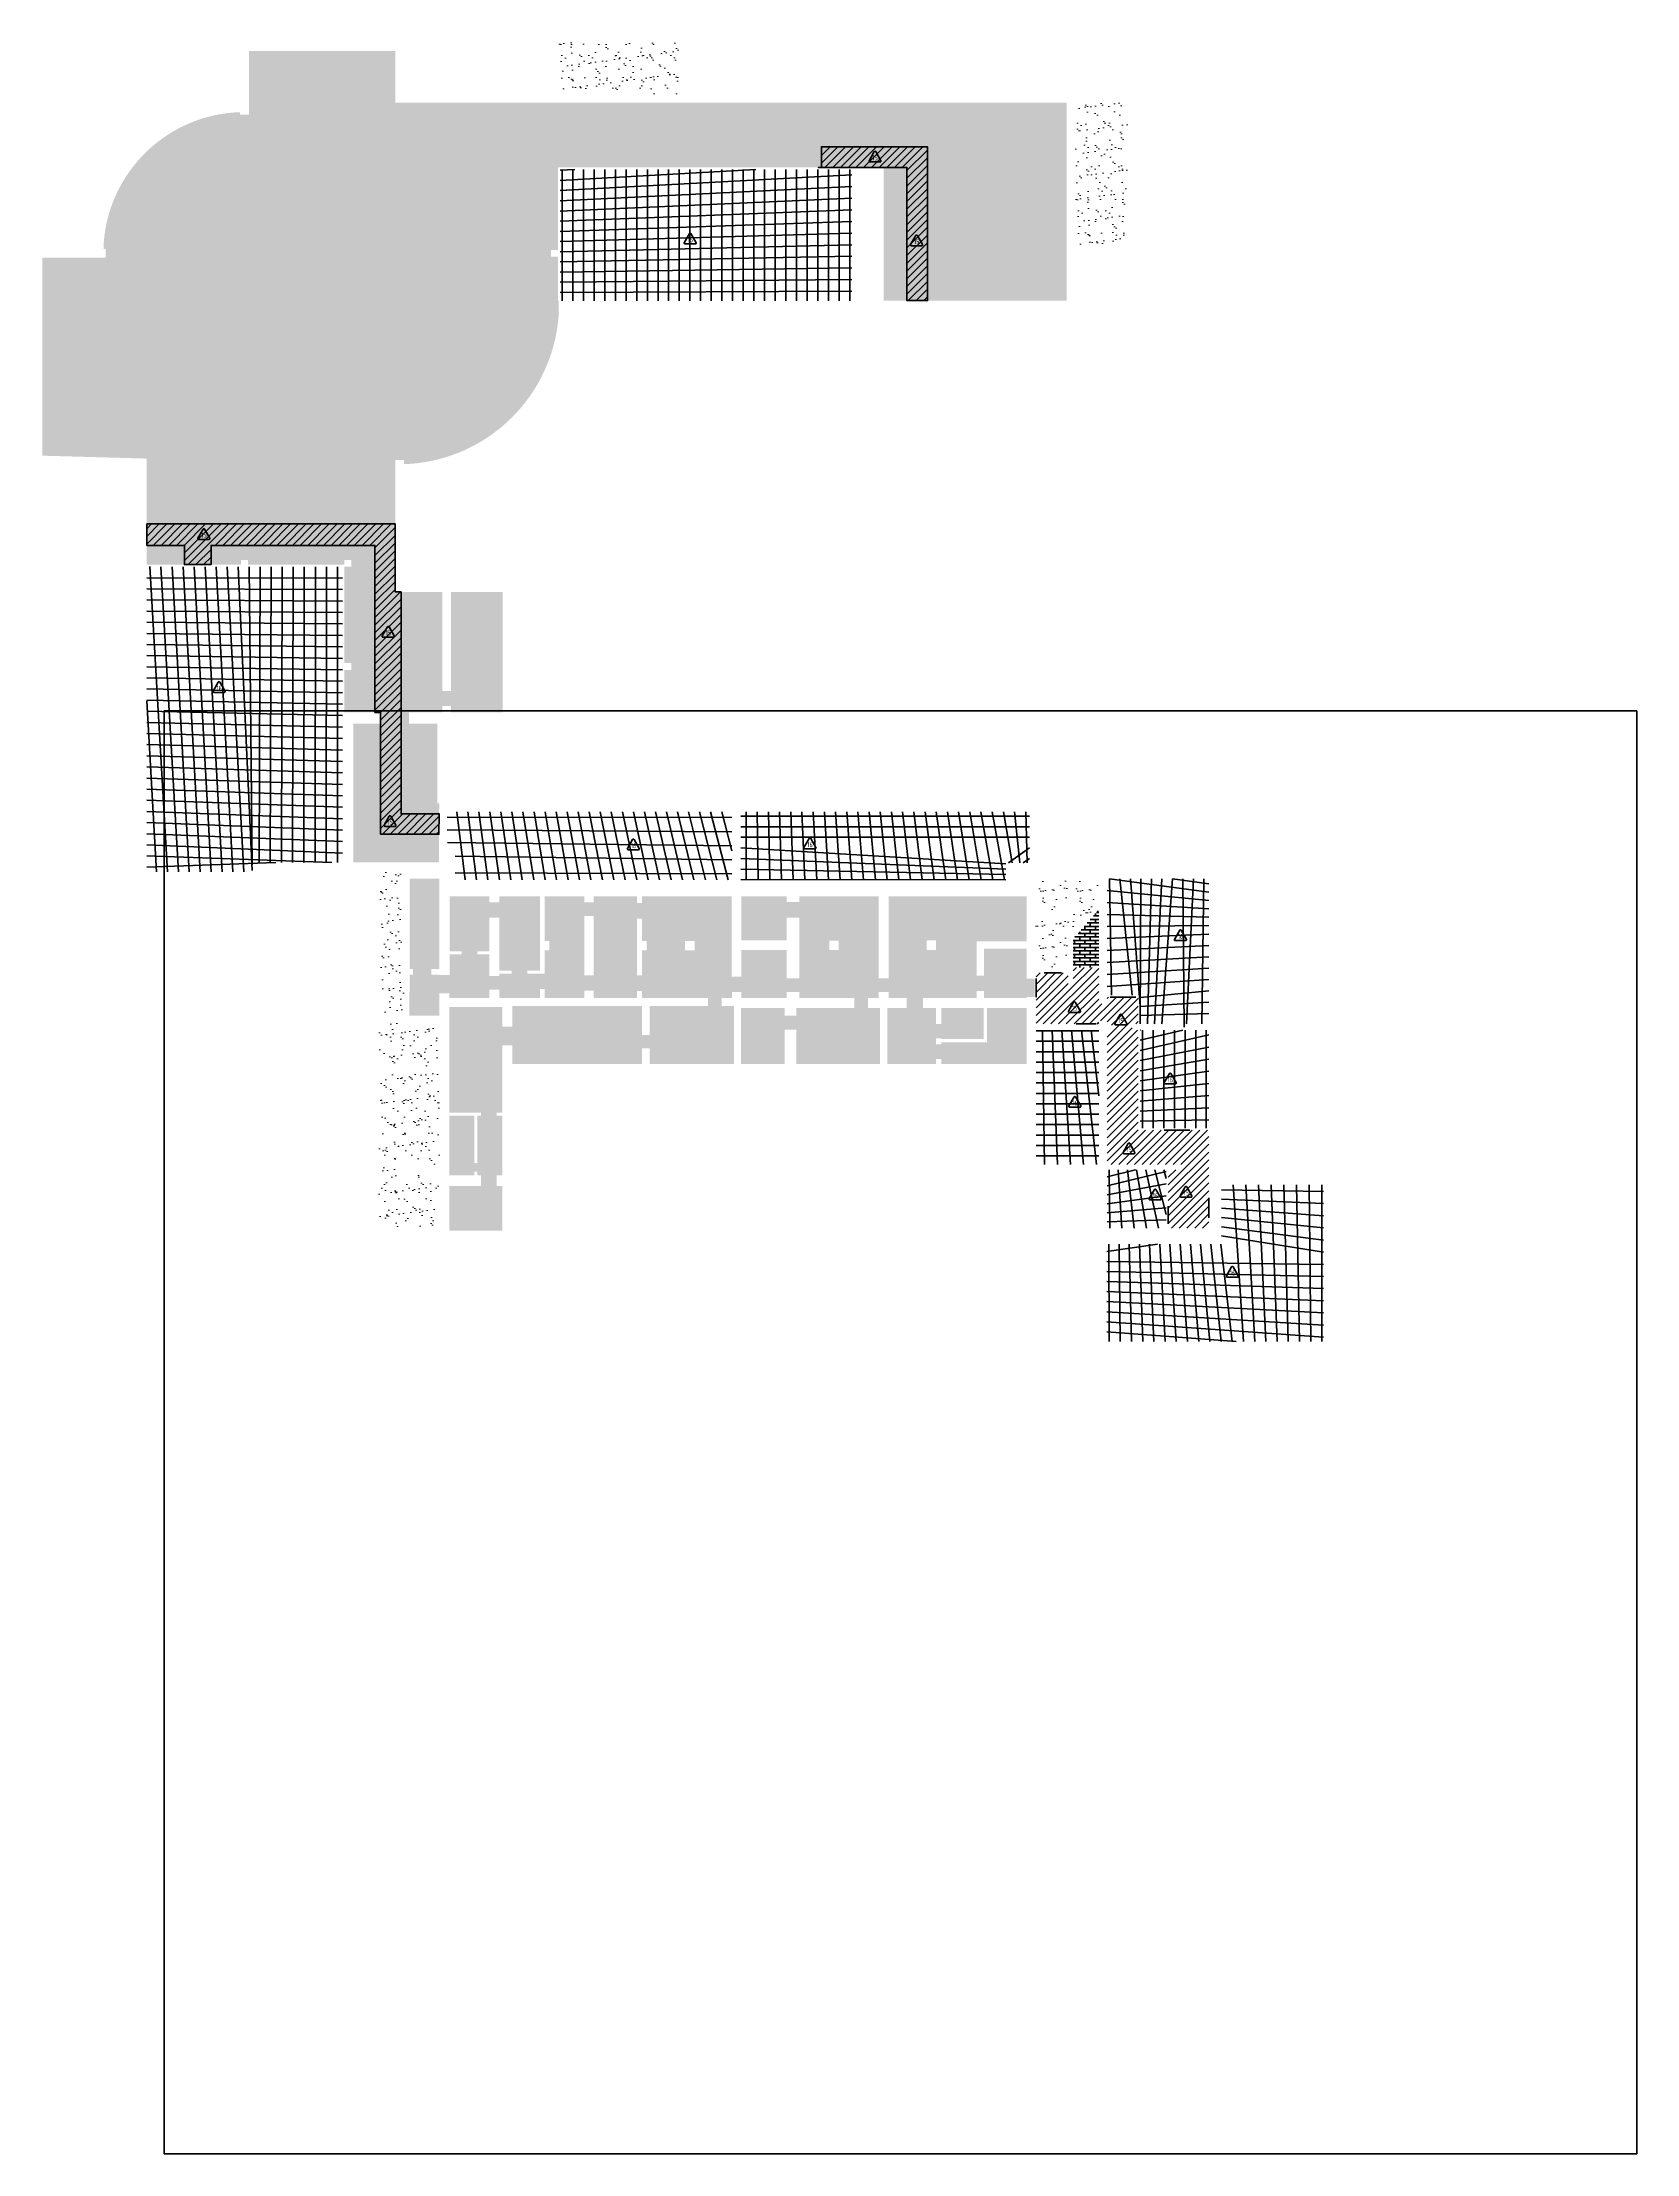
# Model space of a CAD drawing. Header units: millimetres. Extents: x -510890 to 418982, y -118257 to 141350.
# Drawn here: x -349922 to -257315, y -118257 to 4369 of the extents above; entities that cross this region are included whole.
import ezdxf
from ezdxf.enums import TextEntityAlignment as Align

# ---------------------------------------------------------------- set-up
doc = ezdxf.new("R2010")
doc.units = ezdxf.units.MM
doc.layers.add('АР_Площадь контур', color=220, linetype='Continuous', lineweight=35, plot=False)
doc.styles.add('ISOCPEUR', font='isocpeur.ttf', dxfattribs={"height": 799.9999999999999})
pattern_1 = [(37.50000000000001, (2999.906531600514, -126491.3171925145), (-32.00062591968091, 978.8264746586847), [0, -772.1600000000001, 0, -863.6, 0, -825.5]), (7.499999999999999, (2999.906531600514, -126491.3171925145), (899.0465662760053, 1433.650201136709), [0, -416.5600000000001, 0, -695.96, 0, -266.7]), (327.5, (2375.066531600489, -126491.3171925145), (1581.984740482916, 2.874369357091524), [0, -254, 0, -914.4, 0, -1193.8]), (317.5, (2375.066531600489, -126491.3171925145), (1527.112904944594, 445.8586465144326), [0, -127, 0, -599.4399999999999, 0, -685.8])]
pattern_2 = [(90, (-8363950501.02439, -936290026.8987885), (-635, 0), []), (180, (-8363950501.02439, -936290026.8987885), (0, -635), [])]
pattern_3 = [(45, (2999.906531600514, -126491.3171925145), (-224.5064030267288, 224.5064030267288), [])]

msp = doc.modelspace()

# ---------------------------------------------------------------- hatches: boundary and pattern name
at = {"layer": 'АР_Площадь контур', "lineweight": 5, "transparency": 33554636}
h = msp.add_hatch(dxfattribs=at)
h.set_pattern_fill('AR-SAND', scale=20, style=0)
h.set_pattern_definition(pattern_1)
edge = h.paths.add_edge_path()
edge.add_line((-349922.1598482113, -19640.61835678622), (-349922.1598482113, -8140.618356786166))
edge.add_line((-349922.1598482113, -8140.618356786166), (-346232.1598482113, -8140.618356786195))
edge.add_line((-346232.1598482113, -8140.618356786195), (-346232.1598482113, -7630.618356786166))
edge.add_line((-346232.1598482113, -7630.618356786166), (-346355.4599160325, -7630.618356786166))
edge.add_line((-346355.4599160325, -7630.618356786166), (-346355.4599160325, -7330.618356786181))
edge.add_arc((-338172.1598482116, -7890.618356786064), 8202.43866176383, 93.91476438903311, 176.085235610967, ccw=False)
edge.add_line((-338732.1598482114, 292.6817110348493), (-338432.1598482114, 292.6817110348493))
edge.add_line((-338432.1598482114, 292.6817110348493), (-338432.1598482114, 169.3816432137974))
edge.add_line((-338432.1598482114, 169.3816432137974), (-337922.1598482114, 169.3557702722028))
edge.add_line((-337922.1598482114, 169.3557702722028), (-337922.1598482114, 3859.381643213797))
edge.add_line((-337922.1598482114, 3859.381643213797), (-329422.1598482114, 3859.381643213797))
edge.add_line((-329422.1598482114, 3859.381643213797), (-329422.1598482114, 859.3816432137537))
edge.add_line((-329422.1598482114, 859.3816432137683), (-290422.1598482111, 859.3816432137828))
edge.add_line((-290422.1598482111, 859.3816432137683), (-290422.1598482111, -10640.61835678623))
edge.add_line((-290422.1598482111, -10640.61835678622), (-301054.1552258186, -10640.61835678621))
edge.add_line((-301054.1552258186, -10640.61835678621), (-301054.1552258186, -2901.351751397393))
edge.add_line((-301054.1552258186, -2901.351751397393), (-319971.2099528471, -2901.351751397422))
edge.add_line((-319971.2099528471, -2901.351751397422), (-319972.5093309129, -7690.618356786217))
edge.add_line((-319972.5093309129, -7690.61835678621), (-320372.1598482111, -7690.61835678621))
edge.add_line((-320372.1598482111, -7690.61835678621), (-320372.1598482111, -8090.618356786195))
edge.add_line((-320372.1598482111, -8090.618356786195), (-319972.1598482111, -8090.618356786195))
edge.add_line((-319972.1598482111, -8090.618356786195), (-319972.5093309129, -10640.61835679075))
edge.add_line((-319972.5093309129, -10640.61835679075), (-319937.1598482111, -10640.61835678624))
edge.add_line((-319937.1598482111, -10640.61835678624), (-319937.1598482095, -11580.61835677917))
edge.add_arc((-329221.3940085098, -10827.10182400879), 9314.761999559894, 273.749373759123, 355.35999482417407, ccw=False)
edge.add_line((-328612.2810177825, -20121.92686125253), (-328912.2810175836, -20121.92686125254))
edge.add_line((-328912.2810175836, -20121.92686125254), (-328912.2810175836, -19890.61835678621))
edge.add_line((-328912.2810175836, -19890.61835678621), (-329422.2810175836, -19890.61835678621))
edge.add_line((-329422.2810175836, -19890.61835678621), (-329422.2810175836, -23210.06281201471))
edge.add_line((-329422.2810175836, -23210.06281201471), (-329422.2810175836, -27555.6183567862))
edge.add_line((-329422.2810175836, -27555.6183567862), (-326682.0899593293, -27555.6183567862))
edge.add_line((-326682.0899593293, -27555.6183567862), (-326682.0899593293, -33304.30831248499))
edge.add_line((-326682.0899593293, -33304.30831248499), (-326172.1598482113, -33304.30831248499))
edge.add_line((-326172.1598482113, -33304.30831248499), (-326172.1598482113, -27555.6183567862))
edge.add_line((-326172.1598482113, -27555.6183567862), (-323172.1249037709, -27555.6183567862))
edge.add_line((-323172.1249037709, -27555.6183567862), (-323172.1598482112, -34555.61835678617))
edge.add_line((-323172.1598482112, -34555.61835678617), (-326172.124903771, -34555.61835678523))
edge.add_line((-326172.124903771, -34555.61835678523), (-326172.1249037709, -34175.9632332315))
edge.add_line((-326172.1249037709, -34175.9632332315), (-326682.1249037709, -34175.9632332315))
edge.add_line((-326682.1249037709, -34175.9632332315), (-326682.1249037709, -34555.6183567862))
edge.add_line((-326682.1249037709, -34555.6183567862), (-328612.124903771, -34555.61835678622))
edge.add_line((-328612.124903771, -34555.61835678622), (-328612.124903771, -35195.6183567862))
edge.add_line((-328612.124903771, -35195.6183567862), (-326972.2810175836, -35195.6183567862))
edge.add_line((-326972.2810175836, -35195.6183567862), (-326972.2810176326, -39840.61835641792))
edge.add_line((-326972.2810176326, -39840.61835641792), (-326867.2786916984, -39840.61835641902))
edge.add_line((-326867.2786916984, -39840.61835641902), (-326885.3022381569, -43260.26237406383))
edge.add_line((-326885.3022381569, -43260.26237406384), (-331852.2810175836, -43260.26237406384))
edge.add_line((-331852.2810175836, -43260.26237406384), (-331852.2810175836, -35195.6183567862))
edge.add_line((-331852.2810175836, -35195.6183567862), (-330281.0142776957, -35195.61835678631))
edge.add_line((-330281.0142776957, -35195.61835678631), (-330281.0142776957, -34555.61835678622))
edge.add_line((-330281.0142776957, -34555.61835678622), (-332372.2810175836, -34555.6183567862))
edge.add_line((-332372.2810175836, -34555.6183567862), (-332372.1598482114, -32090.6183567862))
edge.add_line((-332372.1598482114, -32090.6183567862), (-331972.1598482115, -32090.6183567862))
edge.add_line((-331972.1598482115, -32090.6183567862), (-331972.1598482115, -31690.6183567862))
edge.add_line((-331972.1598482115, -31690.6183567862), (-332372.1598482114, -31690.6183567862))
edge.add_line((-332372.1598482114, -31690.6183567862), (-332372.1598482114, -26090.6183567862))
edge.add_line((-332372.1598482114, -26090.6183567862), (-331972.1598482115, -26090.6183567862))
edge.add_line((-331972.1598482115, -26090.6183567862), (-331972.1598482115, -25690.6183567862))
edge.add_line((-331972.1598482115, -25690.6183567862), (-332372.1598482114, -25690.6183567862))
edge.add_line((-332372.1598482114, -25690.6183567862), (-332372.3388660845, -25974.37126314471))
edge.add_line((-332372.3388660845, -25974.37126314471), (-337972.1598482114, -25970.8383721974))
edge.add_line((-337972.1598482114, -25970.8383721974), (-337972.1598482114, -25690.6183567862))
edge.add_line((-337972.1598482114, -25690.6183567862), (-338372.1598482114, -25690.6183567862))
edge.add_line((-338372.1598482114, -25690.6183567862), (-338372.3554824324, -25970.58587807256))
edge.add_line((-338372.3554824324, -25970.58587807256), (-343852.2810175836, -25966.98585443506))
edge.add_line((-343852.2810175836, -25966.98585443506), (-343852.2810175836, -19810.61835678615))
edge.add_line((-343852.2810175836, -19810.61835678615), (-349922.1598482113, -19640.61835678617))
h = msp.add_hatch(dxfattribs=at)
h.set_pattern_fill('AR-SAND', scale=20, style=0)
h.set_pattern_definition([(37.50000000000001, (209610.4546755736, -25998.59989911701), (-32.00062591968091, 978.8264746586847), [0, -772.1600000000001, 0, -863.6, 0, -825.5]), (7.499999999999999, (209610.4546755736, -25998.59989911701), (899.0465662760053, 1433.650201136709), [0, -416.5600000000001, 0, -695.96, 0, -266.7]), (327.5, (208985.6146755735, -25998.59989911701), (1581.984740482916, 2.874369357091524), [0, -254, 0, -914.4, 0, -1193.8]), (317.5, (208985.6146755735, -25998.59989911701), (1527.112904944594, 445.8586465144326), [0, -127, 0, -599.4399999999999, 0, -685.8])])
h.paths.add_polyline_path([(-312922.2650772348, 1369.373454525892), (-319922.1554860027, 1369.388687746949), (-319922.1554860027, 4369.365265837958), (-312922.0641124648, 4369.357077150053)])
h = msp.add_hatch(dxfattribs=at)
h.set_pattern_fill('AR-SAND', scale=20, style=0)
h.set_pattern_definition([(37.50000000000001, (239620.4546755736, -35008.59989911703), (-32.00062591968091, 978.8264746586847), [0, -772.1600000000001, 0, -863.6, 0, -825.5]), (7.499999999999999, (239620.4546755736, -35008.59989911703), (899.0465662760053, 1433.650201136709), [0, -416.5600000000001, 0, -695.96, 0, -266.7]), (327.5, (238995.6146755737, -35008.59989911703), (1581.984740482916, 2.874369357091524), [0, -254, 0, -914.4, 0, -1193.8]), (317.5, (238995.6146755737, -35008.59989911703), (1527.112904944594, 445.8586465144326), [0, -127, 0, -599.4399999999999, 0, -685.8])])
h.paths.add_polyline_path([(-286912.2650772348, -7640.626545474115), (-289912.1554860026, -7640.611312253059), (-289912.2102816187, 859.3693601819105), (-286912.1189080809, 859.3611714940052)])
at = {"layer": 'АР_Площадь контур', "ltscale": 100}
h = msp.add_hatch(dxfattribs=at)
h.set_pattern_fill('ANSI31', color=30, scale=100)
h.set_pattern_definition(pattern_3)
h.paths.add_polyline_path([(-304670.1387014661, -2901.368128773203), (-304670.1387014661, -1701.368128773203), (-300433.0515972816, -1701.368128773203), (-299233.0515972816, -1701.368128773203), (-298514.4069541751, -1701.368128773203), (-298507.1645948498, -10632.2618915151), (-299707.1645948498, -10632.2618915151), (-299707.1645948498, -2901.368128773203)])
at = {"layer": 'АР_Площадь контур', "true_color": 0x0029a3, "transparency": 33554483}
h = msp.add_hatch(dxfattribs=at)
h.set_pattern_fill('ANSI37', color=164, scale=200, angle=45)
h.set_pattern_definition(pattern_2)
h.paths.add_polyline_path([(-319851.2099528471, -3021.351751397422), (-302892.9453417853, -3021.351751397422), (-302892.9453417853, -10640.6183567862), (-319851.2099528471, -10640.6183567862)])
at = {"layer": 'АР_Площадь контур', "ltscale": 100}
h = msp.add_hatch(dxfattribs=at)
h.set_pattern_fill('ANSI31', color=30, scale=100)
h.set_pattern_definition(pattern_3)
h.paths.add_polyline_path([(-343853.8307078562, -23605.33340044303), (-329422.2857642223, -23605.3334006857), (-329422.2857642223, -27554.77524230768), (-329082.2857642221, -27556.49422601634), (-329082.2857642224, -40441.21320775399), (-326860.6931377329, -40441.21320775396), (-326878.7166841914, -41626.20061339837), (-330279.1857484958, -41618.36877736755), (-330281.0190243344, -34555.63473416206), (-330596.6184287901, -34555.63473416206), (-330596.6184287901, -24849.53709654912), (-340112.7013587117, -24849.53709654912), (-340112.7386420399, -26090.63473416201), (-340112.7422203286, -25970.61647386246), (-341664.6623380345, -25970.4686374591), (-341664.5734582232, -24849.38926014574), (-343853.8307078562, -24849.53709654909)])
at = {"layer": 'АР_Площадь контур', "true_color": 0x0029a3, "transparency": 33554483}
h = msp.add_hatch(dxfattribs=at)
h.set_pattern_fill('ANSI37', color=164, scale=200, angle=45)
h.set_pattern_definition(pattern_2)
h.paths.add_polyline_path([(-343852.2810175836, -43805.6183567862), (-343852.2810175836, -26086.60483146883), (-332492.2810175836, -26094.36641833738), (-332492.2810175836, -43260.26237406384), (-337723.2476237648, -43260.26237406384), (-337723.2476237648, -43805.6183567862)])
h = msp.add_hatch(dxfattribs=at)
h.set_pattern_fill('ANSI37', color=164, scale=200, angle=45)
h.set_pattern_definition(pattern_2)
h.paths.add_polyline_path([(-325947.5157869955, -44280.17501468534), (-325947.5157869955, -42712.50383834983), (-326377.7111681129, -42712.50383834989), (-326409.7244789572, -40323.66373492635), (-309868.5709598423, -40323.66373492635), (-309868.5709598423, -44280.17501468534)])
h = msp.add_hatch(dxfattribs=at)
h.set_pattern_fill('ANSI37', color=164, scale=200, angle=45)
h.set_pattern_definition(pattern_2)
h.paths.add_polyline_path([(-309347.9879879145, -44280.17501468534), (-309347.9879879145, -40323.66373492635), (-292583.6190100469, -40323.66373492635), (-292583.6190100474, -43288.46714496025), (-293959.8985883774, -43288.46714496025), (-293959.8985883774, -44280.17501468534)])
at = {"layer": 'АР_Площадь контур', "lineweight": 5, "transparency": 33554636}
h = msp.add_hatch(dxfattribs=at)
h.set_pattern_fill('AR-SAND', scale=20, style=0)
h.set_pattern_definition(pattern_1)
h.paths.add_polyline_path([(-326863.2527811852, -54915.76067387051), (-327195.9971770536, -54915.51462405891), (-327195.9971770536, -55533.65129106113), (-326863.2527811852, -55534.14413570776), (-326863.2527811852, -60812.53080978288), (-329258.6530700186, -60812.5452599517), (-329258.6500785786, -61431.83124363513), (-326863.2527811852, -61431.83124363513), (-326863.2527811852, -64641.05653520586), (-330358.6141529669, -64641.05653520586), (-330358.6783280641, -61431.83124363513), (-330158.6783280467, -61431.83124363513), (-330158.6530700624, -60812.54552576778), (-330358.6530702293, -60812.53080978288), (-330358.7067302158, -55533.6744431465), (-328095.9971770537, -55533.65129106113), (-328095.9971770535, -54915.26857424731), (-330361.0887219444, -54915.26859848268), (-330358.7313894458, -52678.65350061521), (-329911.298573349, -52678.65350061521), (-329911.298573349, -51989.84761706996), (-330358.7427534917, -51989.84761706996), (-330358.8266977253, -43809.23905812227), (-329067.4515195837, -43805.61835678614), (-329067.4515195837, -49884.00155775479), (-328883.3239333424, -49884.00155775479), (-328883.3239333424, -51989.84761707016), (-329118.3829374787, -51989.84761707013), (-329118.3829374787, -52678.65350061521), (-326863.2527811852, -52678.65350061521)])
h = msp.add_hatch(dxfattribs=at)
h.set_pattern_fill('AR-SAND', scale=20, style=0)
h.set_pattern_definition(pattern_1)
h.paths.add_polyline_path([(-300771.6438775688, -45228.20980881885), (-292751.6807730639, -45228.20980881885), (-292751.6807730639, -47845.33849394773), (-295648.8796614151, -47845.33849394773), (-295648.8796614151, -49838.44192311153), (-295232.0397134436, -49838.44192311153), (-295232.0397134436, -48272.17813900285), (-292751.6807730639, -48272.17813900285), (-292751.6807730639, -50011.00958326631), (-292280.8924873503, -50011.00958326631), (-292280.8924873503, -51082.0370619384), (-292751.6807730639, -51082.0370619384), (-292751.6807730639, -51142.50418943432), (-295232.0397134431, -51142.50418943432), (-295232.0397134431, -50738.46940178363), (-295648.8796614151, -50738.46940178363), (-295648.8796614151, -51142.50418943432), (-298772.7989867878, -51142.50418943181), (-298772.7989867878, -51722.02535277404), (-298007.6010796092, -51722.02535277398), (-298007.6010796092, -52637.26031234101), (-297707.6010796091, -52637.26031234101), (-297707.6010796091, -51722.02535277404), (-295237.6010796091, -51722.02535277404), (-295237.6010796091, -53524.96841410393), (-297707.6010796091, -53524.96841410227), (-297707.6010796091, -53487.26031234101), (-298007.6010796091, -53487.26031234101), (-298007.6010796094, -53835.08954726424), (-297707.6010796094, -53835.08954726445), (-297707.6010796094, -53704.96841410393), (-295057.6010796091, -53704.96841410393), (-295057.6010796091, -51722.02535277401), (-292751.6807730639, -51722.02535277401), (-292751.7080744648, -54976.7637084517), (-297707.6010796091, -54976.72213742309), (-297707.6010796094, -54685.08954726424), (-298007.6010796091, -54685.08954726424), (-298007.6010796091, -54976.72213742309), (-300841.3083235958, -54976.69585125559), (-300841.3083235958, -51722.02535277404), (-299712.7981991068, -51722.02535277404), (-299712.7981991068, -51142.50418943432), (-300771.6438775688, -51142.50418943432), (-300771.6438775688, -50783.48434261963), (-301342.5620961884, -50783.48434261963), (-301342.5620961884, -51142.50418943432), (-301966.5837872875, -51142.50418943432), (-301966.5837872875, -51722.02535277404), (-301275.9588953509, -51722.02535277404), (-301275.9588953509, -54976.76370868072), (-306124.4694822122, -54976.65153503578), (-306124.4694822122, -52967.15192513852), (-306803.611032837, -52967.15192513852), (-306803.6278888766, -54976.64583811827), (-309339.8851239974, -54976.62456348183), (-309339.8578237637, -51722.02535277349), (-306803.6110005791, -51722.02535277285), (-306803.6110005782, -52162.82231509057), (-306124.4694822122, -52162.82231508926), (-306124.4694822122, -51722.02535277404), (-302759.1244551563, -51722.02535277471), (-302759.1244551563, -51142.50418943432), (-305958.9331179716, -51142.50418943432), (-305958.9331179716, -50783.48434261963), (-306682.8107213889, -50783.48434261963), (-306682.8107213889, -51142.50418943432), (-309316.2368442278, -51142.50418943432), (-309316.2368442278, -50783.48434261963), (-309868.5757064779, -50783.48434261963), (-309868.5757064779, -51142.50418943432), (-310455.0459211533, -51142.50418943432), (-310455.0459211533, -51609.48406195236), (-309739.633595245, -51609.48406195236), (-309739.633595245, -54976.62121031113), (-314635.2963112448, -54976.5780517204), (-314635.2963112448, -54068.89954364239), (-315083.8415614374, -54068.89954364239), (-315083.8491752135, -54976.57638195454), (-322627.7829460348, -54976.51310191874), (-322627.7829460348, -53878.88250380833), (-323207.5027291015, -53877.85502513623), (-323207.4738849683, -57791.84762332198), (-323533.4632823583, -57791.84762332198), (-323533.4632823583, -57971.65116673431), (-323207.5027291015, -57971.65116673431), (-323207.5027291014, -61431.84762101094), (-323534.1167761786, -61431.84762101094), (-323534.1167761786, -62049.73823820156), (-323207.5027291015, -62050.22200287682), (-323207.5027291015, -64641.07291258167), (-326278.4194665555, -64641.07291258167), (-326278.445980946, -62049.75710941156), (-324434.1167761787, -62049.73823820156), (-324434.1167761787, -61431.3555213878), (-324652.9610978147, -61431.35378723376), (-324652.9593796646, -61214.5291009967), (-324832.9593793916, -61214.52767443343), (-324832.9610978285, -61431.3555213878), (-326278.4194665555, -61431.3555213878), (-326278.4194665555, -57971.60157119937), (-324832.9326464764, -57971.6047436693), (-324832.9593794029, -60714.5291009967), (-324652.9386698859, -60714.5291009967), (-324652.4991312774, -57971.61606729403), (-324433.4632823583, -57971.61606729403), (-324433.4344438498, -57791.65116904446), (-326278.3906224224, -57791.35552369885), (-326278.3906224224, -51649.50868006196), (-323207.5027291015, -51649.50868006196), (-323207.5027291015, -52807.85502513623), (-322627.7829460348, -52807.85502513623), (-322622.1029868786, -51609.48483964108), (-315083.841561435, -51609.48483964108), (-315083.8415614366, -53277.68407053303), (-314639.183282213, -53277.67768831539), (-314639.183282213, -51609.48406195233), (-311248.2722625792, -51609.48406195233), (-311248.2722625792, -51142.50418943432), (-315083.8415614349, -51142.50418943432), (-315083.8415614349, -50721.51733452253), (-315376.5064181708, -50721.51733452253), (-315376.5064181708, -51142.50418943432), (-317890.3446188007, -51142.50418943432), (-317890.3446188007, -50716.51349366907), (-318443.8613549551, -50716.51349366907), (-318443.8613549551, -51142.50418943432), (-320746.7964440122, -51142.50418943432), (-320746.7964440122, -50620.17029405464), (-321017.6663863751, -50620.17029405464), (-321017.6663863751, -51142.50418943432), (-323381.9721856819, -51142.50418943432), (-323381.9721856819, -50648.12767056547), (-323954.4627904597, -50648.12767056547), (-323954.4627904597, -51142.50418943432), (-326280.6613465868, -51142.50418943432), (-326280.6613465868, -50864.76155698285), (-326863.2575278239, -50864.76155698285), (-326863.2575278239, -52156.30032928605), (-328602.5227188645, -52156.30032928605), (-328584.0634574392, -49772.02107308945), (-328391.9944982402, -49772.02107308945), (-328391.9944982402, -49460.90718445447), (-328584.0634574392, -49460.90718445447), (-328584.0634574392, -44206.19869896941), (-326862.0308882329, -44206.19869896938), (-326862.0308882329, -49460.90718445447), (-327320.9670195681, -49460.90718445429), (-327320.9670195681, -49772.02107308953), (-326862.0308882328, -49772.02107308953), (-326862.0308882328, -49793.73407831031), (-326268.4729943502, -49793.73407831028), (-326268.4729943502, -48608.87098412527), (-325561.467892405, -48608.87098412527), (-325561.467892405, -48428.87098412527), (-326268.4729943502, -48428.87098412527), (-326268.4729943502, -45228.20980881885), (-323954.4627904597, -45228.20980881885), (-323954.4627904597, -45579.40667037558), (-323381.9721856819, -45579.40667037558), (-323381.9721856819, -45228.20980881885), (-321017.6663863751, -45228.20980881885), (-321017.6663863751, -49540.17029405464), (-321749.8192860285, -49540.17029405464), (-321749.8192860285, -49720.17029405464), (-320746.7964440122, -49720.17029405464), (-320746.7964440122, -48373.66952864252), (-320467.6663863751, -48373.66952864252), (-320467.6663863751, -47823.66952864252), (-320746.7964440122, -47823.66952864252), (-320746.7964440122, -45228.20980881885), (-318443.8613549551, -45228.20980881885), (-318443.8613549551, -45579.40667037558), (-317890.3446188007, -45579.40667037558), (-317890.3446188007, -45228.20980881885), (-315376.5064181708, -45228.20980881885), (-315376.5064181708, -45623.10227904454), (-315083.8415614351, -45623.10227904454), (-315083.8415614351, -45228.20980881885), (-309878.4495827215, -45228.20980881885), (-309878.4495827215, -49901.03556065785), (-309315.7563910357, -49901.03556065785), (-309315.7563910357, -48348.79536899435), (-306682.8107213889, -48348.79536899435), (-306682.8107213889, -50002.64658568599), (-305958.9331179716, -50002.64658568599), (-305958.9331179716, -46468.75218557729), (-306682.8107213889, -46468.75218557729), (-306682.8107213889, -47792.85855281929), (-309315.7563910357, -47792.85855281929), (-309315.7563910357, -45228.20980881885), (-306682.8107213889, -45228.20980881885), (-306682.8107213889, -45568.37989497889), (-305958.9331179716, -45568.37989497889), (-305958.9331179716, -45228.20980881885), (-301342.5620961884, -45228.20980881885), (-301342.5620961884, -50002.64658568599), (-300771.6438775688, -50002.64658568599)])
h.paths.add_polyline_path([(-317890.344618802, -46372.37231379733), (-318443.8613549551, -46372.37231379733), (-318443.8613549551, -49821.51733452253), (-317890.3446188021, -49821.51733452253)], flags=0)
h.paths.add_polyline_path([(-315376.5064181708, -49821.51733452253), (-315083.8415614349, -49821.51733452253), (-315083.8415614348, -48373.66952864252), (-314826.5064181708, -48373.66952864252), (-314826.5064181708, -47823.66952864252), (-315083.8415614349, -47823.66952864252), (-315083.8415614348, -46521.79645878155), (-315376.5064181707, -46521.79645878155)], flags=0)
h.paths.add_polyline_path([(-312586.8890390944, -47823.66952864252), (-312586.8890390944, -48373.66952864249), (-312036.8890390944, -48373.66952864249), (-312036.8890390945, -47823.66952864249)], flags=0)
h.paths.add_polyline_path([(-304213.6624443243, -47807.17769000051), (-304213.6624443243, -48355.95777944374), (-303664.8823548811, -48355.95777944376), (-303664.8823548811, -47807.17769000051)], flags=0)
h.paths.add_polyline_path([(-298012.4468859991, -47794.65432204976), (-298561.2269754422, -47794.65432204976), (-298561.2269754422, -48343.43441149301), (-298012.446885999, -48343.43441149301)], flags=0)
h.paths.add_polyline_path([(-323954.4627904597, -48428.87098412527), (-324661.467892405, -48428.87098412527), (-324661.467892405, -48608.87098412527), (-323954.4627904597, -48608.87098412527), (-323954.4627904597, -49852.37098412527), (-323381.972185682, -49852.37098412527), (-323381.972185682, -49720.17029405464), (-322649.8192860285, -49720.17029405464), (-322649.8192860285, -49540.17029405464), (-323381.9721856819, -49540.17029405464), (-323381.9721856819, -46479.40667037558), (-323954.4627904597, -46479.40667037558)], flags=0)
h = msp.add_hatch(dxfattribs=at)
h.set_pattern_fill('AR-SAND', scale=20, style=0)
h.set_pattern_definition([(37.50000000000001, (2999.906531600514, -123170.6039298484), (-32.00062591968091, 978.8264746586847), [0, -772.1600000000001, 0, -863.6, 0, -825.5]), (7.499999999999999, (2999.906531600514, -123170.6039298484), (899.0465662760053, 1433.650201136709), [0, -416.5600000000001, 0, -695.96, 0, -266.7]), (327.5, (2375.066531600489, -123170.6039298484), (1581.984740482916, 2.874369357091524), [0, -254, 0, -914.4, 0, -1193.8]), (317.5, (2375.066531600489, -123170.6039298484), (1527.112904944594, 445.8586465144326), [0, -127, 0, -599.4399999999999, 0, -685.8])])
h.paths.add_polyline_path([(-292200.8877407114, -44219.98998548542), (-290340.625776702, -44219.98998548542), (-290340.625776702, -46055.85150703086), (-292200.8877407114, -46055.85150703086)])
h = msp.add_hatch(dxfattribs=at)
h.set_pattern_fill('AR-SAND', scale=20, style=0)
h.set_pattern_definition([(37.50000000000001, (5153.696032071835, -123170.6039298484), (-32.00062591968091, 978.8264746586847), [0, -772.1600000000001, 0, -863.6, 0, -825.5]), (7.499999999999999, (5153.696032071835, -123170.6039298484), (899.0465662760053, 1433.650201136709), [0, -416.5600000000001, 0, -695.96, 0, -266.7]), (327.5, (4528.85603207181, -123170.6039298484), (1581.984740482916, 2.874369357091524), [0, -254, 0, -914.4, 0, -1193.8]), (317.5, (4528.85603207181, -123170.6039298484), (1527.112904944594, 445.8586465144326), [0, -127, 0, -599.4399999999999, 0, -685.8])])
h.paths.add_polyline_path([(-290047.0982402401, -44219.98998548542), (-288567.3291515002, -44219.98998548542), (-288567.3291515002, -46055.85150703086), (-290047.0982402401, -47726.45964183362)])
at = {"layer": 'АР_Площадь контур', "true_color": 0x0029a3, "transparency": 33554483}
h = msp.add_hatch(dxfattribs=at)
h.set_pattern_fill('ANSI37', color=164, scale=200, angle=45)
h.set_pattern_definition(pattern_2)
h.paths.add_polyline_path([(-282166.5956829907, -47338.85484326229), (-282166.6044074059, -52644.03365770026), (-283592.578123175, -52644.05003507607), (-283592.578123175, -53004.49524626308), (-284793.282139416, -53004.49524626308), (-284793.282139416, -52644.05003507607), (-286150.4856191612, -52644.05003507604), (-286150.485497993, -50965.98817377354), (-288070.4765687576, -50966.74820512102), (-288070.4765687576, -44219.97360810963), (-282166.6044074059, -44219.97360810963)])
at = {"layer": 'АР_Площадь контур', "lineweight": 5, "transparency": 33554636}
h = msp.add_hatch(dxfattribs=at)
h.set_pattern_fill('AR-SAND', scale=20, style=0)
h.set_pattern_definition(pattern_1)
h.paths.add_polyline_path([(-292200.8877407114, -46330.78061363765), (-290340.625776702, -46330.78061363765), (-290340.625776702, -49376.564769697), (-292200.8877407114, -49376.564769697)])
at = {"layer": 'АР_Площадь контур', "true_color": 0xffffff}
h = msp.add_hatch(dxfattribs=at)
h.set_pattern_fill('AR-BRSTD', scale=3)
h.set_pattern_definition([(0, (76702.29866010603, -29098.59989911911), (0, 203.2254), []), (90, (76702.29866010603, -29098.59989911911), (-304.8, 203.2254), [203.2254, -203.2254])])
h.paths.add_polyline_path([(-290047.1029868785, -47729.57815363363), (-288562.3414442379, -46009.59086977772), (-288562.3414442379, -49355.63473416388), (-290047.1029868786, -49355.63473416388)])
at = {"layer": 'АР_Площадь контур', "ltscale": 100}
h = msp.add_hatch(dxfattribs=at)
h.set_pattern_fill('ANSI31', color=30, scale=100)
h.set_pattern_definition(pattern_3)
h.paths.add_polyline_path([(-292200.8924873505, -49678.70989094686), (-290341.2158370655, -49678.70989094686), (-290340.6305233407, -50453.62634689754), (-290047.1029868788, -50453.62634689754), (-290047.1029868788, -49355.63473416388), (-288562.341444238, -49355.63473416393), (-288562.341444238, -51480.24613234805), (-288070.485677604, -51480.24613234805), (-288070.485677604, -51085.63247696016), (-286270.4856776029, -51085.63247696168), (-286270.4856776041, -52644.05003507604), (-286619.8715164702, -52644.05003507607), (-286619.8715164702, -53004.49524626308), (-286268.0683371908, -53004.49524626308), (-286272.965635773, -58812.54913327863), (-285186.1933176087, -58812.54718715869), (-282166.6091540445, -58812.54718715869), (-282171.4438348714, -64494.83427062945), (-284525.621416059, -64494.83427062945), (-284525.621416059, -61106.8476210105), (-283684.0907155995, -61106.84762101046), (-283684.0907155996, -60812.54718715869), (-288070.485677604, -60812.54718715869), (-288070.485677604, -53004.49524626308), (-287820.5755327112, -53004.49524626308), (-287820.5755327112, -52644.05003507607), (-288070.485677604, -52644.05003507607), (-288070.485677604, -52458.82302788351), (-288562.341444238, -52458.82302788351), (-288562.341444238, -52644.05003507607), (-292200.8924517195, -52644.41009652353)])
at = {"layer": 'АР_Площадь контур', "true_color": 0x0029a3, "transparency": 33554483}
h = msp.add_hatch(dxfattribs=at)
h.set_pattern_fill('ANSI37', color=164, scale=200, angle=45)
h.set_pattern_definition(pattern_2)
h.paths.add_polyline_path([(-292200.8518950798, -53006.26671645744), (-288562.3366975992, -53006.26671645744), (-288562.3366975992, -60812.53080978288), (-292200.8518950798, -60812.53080978288)])
h = msp.add_hatch(dxfattribs=at)
h.set_pattern_fill('ANSI37', color=164, scale=200, angle=45)
h.set_pattern_definition([(90, (-8363948581.024487, -936284224.611705), (-635, 0), []), (180, (-8363948581.024487, -936284224.611705), (0, -635), [])])
h.paths.add_polyline_path([(-282166.7096364295, -58692.53080978288), (-286150.4766660258, -58692.52376524973), (-286150.4766660258, -53004.08749708405), (-282166.5086716596, -53004.08749708405)])
h = msp.add_hatch(dxfattribs=at)
h.set_pattern_fill('ANSI37', color=164, scale=200, angle=45)
h.set_pattern_definition(pattern_2)
h.paths.add_polyline_path([(-284645.9228632132, -64494.81789325364), (-288070.476568757, -64494.81084872049), (-288070.476568757, -61106.82419910197), (-284645.7218984432, -61106.82419910197)])
h = msp.add_hatch(dxfattribs=at)
h.set_pattern_fill('ANSI37', color=164, scale=200, angle=45)
h.set_pattern_definition(pattern_2)
h.paths.add_polyline_path([(-275510.2861016894, -71084.63677559479), (-288096.4199311808, -71084.63677559479), (-288096.4199311808, -65434.31780211593), (-281423.8228555973, -65434.31780211593), (-281423.8228555973, -61981.28611380665), (-275510.2817394818, -61981.28611380665)])

# ---------------------------------------------------------------- linework, layer by layer
at = {"layer": 'АР_Площадь контур', "color": 251, "true_color": 0x636466}
for p, q in [((-292200.8924873503, -50011.00958326631), (-292200.8924873503, -51082.0370619384)), ((-291724.2040989696, -49673.74370483056), (-290723.9255625514, -49673.74370483056)), ((-287901.5557818424, -51085.63247696016), (-286411.5557818424, -51085.63247696013)), ((-289876.817360585, -52644.05003507607), (-288711.7815149532, -52644.05003507607)), ((-284764.6169658119, -58812.54718715869), (-283264.6169658119, -58812.54718715866)), ((-284525.621416059, -63217.6861066584), (-284525.5209336744, -64250.6861066584)), ((-282171.4438348714, -62732.28308276052), (-282171.4438348714, -63899.53896582359))]:
    msp.add_line(p, q, dxfattribs=at)
at = {"layer": 'АР_Площадь контур', "color": 30, "ltscale": 100, "elevation": 1.961751612303354}
msp.add_lwpolyline([(-304843.717958887, -2901.368128773203), (-304843.717958887, -2901.368128773203), (-304670.1387014661, -2901.368128773203), (-304670.1387014661, -1701.368128773203), (-300433.0515972816, -1701.368128773203), (-299233.0515972816, -1701.368128773203), (-298514.4069541751, -1701.368128773203), (-298507.1645948498, -10632.2618915151), (-299707.1645948498, -10632.2618915151), (-299707.1645948498, -2901.368128773203), (-304843.717958887, -2901.368128773203), (-304843.717958887, -2901.368128773203)], dxfattribs=at)
at = {"layer": 'АР_Площадь контур', "linetype": 'Continuous'}
for points in [[(-301861.355734006, -2585.192046142773), (-301255.1377932767, -2585.19204614254, 0.5773494962845065), (-301211.8365441598, -2510.192283446908), (-301514.9454286763, -1985.192295238732, 0.5773541042744643), (-301601.5482566878, -1985.192295238732), (-301904.6569186515, -2510.191897975405, 0.5773491286020777), (-301861.355734006, -2585.192046142773, 1.710881644036777e-06)], [(-312593.3263451221, -7346.288761818352), (-311987.1084043927, -7346.288761818119, 0.5773494962845065), (-311943.8071552758, -7271.288999122487), (-312246.9160397924, -6746.289010914312, 0.5773541042744643), (-312333.5188678039, -6746.289010914312), (-312636.6275297676, -7271.288613650984, 0.5773491286020777), (-312593.3263451221, -7346.288761818352, 1.710881644036777e-06)], [(-299444.3557049199, -7451.625086333021), (-298838.1377641906, -7451.625086332788, 0.5773494962845065), (-298794.8365150737, -7376.625323637156), (-299097.9453995902, -6851.62533542898, 0.5773541042744643), (-299184.5482276017, -6851.62533542898), (-299487.6568895654, -7376.624938165653, 0.5773491286020777), (-299444.3557049199, -7451.625086333021, 1.710881644036777e-06)], [(-340835.3013725128, -24503.52913417656), (-340229.0834317834, -24503.52913417632, 0.5773494962845065), (-340185.7821826665, -24428.52937148069), (-340488.8910671831, -23903.52938327251, 0.5773541042744643), (-340575.4938951946, -23903.52938327251), (-340878.6025571583, -24428.52898600919, 0.5773491286020777), (-340835.3013725128, -24503.52913417656, 1.710881644036777e-06)], [(-330127.7009686479, -30180.79282803662), (-329521.4830279186, -30180.79282803638, 0.5773494962845065), (-329478.1817788017, -30105.79306534075), (-329781.2906633182, -29580.79307713258, 0.5773541042744643), (-329867.8934913297, -29580.79307713258), (-330171.0021532934, -30105.79267986925, 0.5773491286020777), (-330127.7009686479, -30180.79282803662, 1.710881644036777e-06)], [(-339956.0852932413, -33390.35861653566), (-339349.867352512, -33390.35861653543, 0.5773494962845065), (-339306.5661033951, -33315.3588538398), (-339609.6749879116, -32790.35886563162, 0.5773541042744643), (-339696.2778159231, -32790.35886563162), (-339999.3864778868, -33315.35846836829, 0.5773491286020777), (-339956.0852932413, -33390.35861653566, 1.710881644036777e-06)], [(-330025.9443141934, -41169.08953325116), (-329419.7263734641, -41169.08953325093, 0.5773494962845065), (-329376.4251243472, -41094.0897705553), (-329679.5340088637, -40569.08978234712, 0.5773541042744643), (-329766.1368368752, -40569.08978234712), (-330069.245498839, -41094.0893850838, 0.5773491286020777), (-330025.9443141934, -41169.08953325116, 1.710881644036777e-06)], [(-315893.4314824515, -42533.68229741103), (-315287.2135417222, -42533.68229741079, 0.5773494962845065), (-315243.9122926053, -42458.68253471516), (-315547.0211771218, -41933.68254650699, 0.5773541042744643), (-315633.6240051333, -41933.68254650699), (-315936.732667097, -42458.68214924366, 0.5773491286020777), (-315893.4314824515, -42533.68229741103, 1.710881644036777e-06)], [(-305639.4229042497, -42478.02364015917), (-305033.2049635204, -42478.02364015894, 0.5773494962845065), (-304989.9037144035, -42403.0238774633), (-305293.01259892, -41878.02388925513, 0.5773541042744643), (-305379.6154269315, -41878.02388925513), (-305682.7240888953, -42403.0234919918, 0.5773491286020777), (-305639.4229042497, -42478.02364015917, 1.710881644036777e-06)], [(-284122.2209545304, -47805.39787963976), (-283516.0030138011, -47805.39787963952, 0.5773494962845065), (-283472.7017646842, -47730.39811694389), (-283775.8106492007, -47205.39812873572, 0.5773541042744643), (-283862.4134772122, -47205.39812873572), (-284165.5221391759, -47730.39773147239, 0.5773491286020777), (-284122.2209545304, -47805.39787963976, 1.710881644036777e-06)], [(-290279.8958445318, -51969.47016635855), (-289673.6779038024, -51969.47016635832, 0.5773494962845065), (-289630.3766546855, -51894.47040366269), (-289933.4855392021, -51369.47041545451, 0.5773541042744643), (-290020.0883672136, -51369.47041545451), (-290323.1970291773, -51894.47001819118, 0.5773491286020777), (-290279.8958445318, -51969.47016635855, 1.710881644036777e-06)], [(-287585.223209769, -52696.75075626362), (-286979.0052690397, -52696.75075626339, 0.5773494962845065), (-286935.7040199228, -52621.75099356776), (-287238.8129044393, -52096.75100535958, 0.5773541042744643), (-287325.4157324508, -52096.75100535958), (-287628.5243944145, -52621.75060809626, 0.5773491286020777), (-287585.223209769, -52696.75075626362, 1.710881644036777e-06)], [(-284717.9675936112, -56128.36030353268), (-284111.7496528819, -56128.36030353245, 0.5773494962845065), (-284068.448403765, -56053.36054083682), (-284371.5572882815, -55528.36055262864, 0.5773541042744643), (-284458.160116293, -55528.36055262864), (-284761.2687782567, -56053.36015536531, 0.5773491286020777), (-284717.9675936112, -56128.36030353268, 1.710881644036777e-06)], [(-290258.1147666839, -57476.87326874316), (-289651.8968259546, -57476.87326874293, 0.5773494962845065), (-289608.5955768377, -57401.8735060473), (-289911.7044613542, -56876.87351783912, 0.5773541042744643), (-289998.3072893657, -56876.87351783912), (-290301.4159513294, -57401.87312057579, 0.5773491286020777), (-290258.1147666839, -57476.87326874316, 1.710881644036777e-06)], [(-287108.8257406466, -60178.07302778975), (-286502.6077999173, -60178.07302778951, 0.5773494962845065), (-286459.3065508004, -60103.07326509388), (-286762.4154353169, -59578.07327688571, 0.5773541042744643), (-286849.0182633284, -59578.07327688571), (-287152.1269252921, -60103.07287962238, 0.5773491286020777), (-287108.8257406466, -60178.07302778975, 1.710881644036777e-06)], [(-285584.8315530976, -62861.10726212116), (-284978.6136123682, -62861.10726212093, 0.5773494962845065), (-284935.3123632513, -62786.1074994253), (-285238.4212477679, -62261.10751121712, 0.5773541042744643), (-285325.0240757794, -62261.10751121712), (-285628.1327377431, -62786.1071139538, 0.5773491286020777), (-285584.8315530976, -62861.10726212116, 1.710881644036777e-06)], [(-283796.1256844337, -62698.86932201955), (-283189.9077437043, -62698.86932201932, 0.5773494962845065), (-283146.6064945874, -62623.86955932368), (-283449.715379104, -62098.86957111551, 0.5773541042744643), (-283536.3182071155, -62098.86957111551), (-283839.4268690792, -62623.86917385218, 0.5773491286020777), (-283796.1256844337, -62698.86932201955, 1.710881644036777e-06)], [(-281105.4184332842, -67350.05799362261), (-280499.2004925548, -67350.05799362238, 0.5773494962845065), (-280455.8992434379, -67275.05823092675), (-280759.0081279544, -66750.05824271857, 0.5773541042744643), (-280845.6109559659, -66750.05824271857), (-281148.7196179297, -67275.05784545525, 0.5773491286020777), (-281105.4184332842, -67350.05799362261, 1.710881644036777e-06)]]:
    msp.add_lwpolyline(points, format="xyb", dxfattribs=at)
at = {"layer": 'АР_Площадь контур', "color": 30, "ltscale": 100}
msp.add_lwpolyline([(-343853.8307078358, -23605.33340044303), (-329422.2857642223, -23605.3334006857), (-329422.2857642223, -27554.77524230768), (-329082.2857642221, -27556.49422601633), (-329082.2857642224, -40441.21320775396), (-326860.6931377329, -40441.21320775396), (-326878.7166841914, -41626.20061339837), (-330279.1857484958, -41618.36877736755), (-330281.0190243344, -34555.63473416205), (-330596.6184287901, -34555.63473416205), (-330596.6184287901, -24849.53709654912), (-340112.697780423, -24849.53709654912), (-340112.7422203286, -25970.61647386246), (-340112.7422203286, -25970.61647386246), (-340112.7422203286, -25970.61647386246), (-341664.6623380345, -25970.4686374591), (-341664.5734582232, -24849.38926014574), (-343853.8307078562, -24849.53709654909), (-343853.8307078358, -23605.33340044303)], dxfattribs=at)
at = {"layer": 'АР_Площадь контур', "ltscale": 40}
msp.add_lwpolyline([(-257315.1166339214, -118257.2121056845), (-342842.2151061771, -118257.2121056845), (-342842.2151061771, -34459.95385651343), (-257315.1166339214, -34459.95385651343)], close=True, dxfattribs=at)

# ---------------------------------------------------------------- texts
at = {"layer": 'АР_Площадь контур', "linetype": 'Continuous', "style": 'ISOCPEUR', "width": 0.7}
for s, p in [('15', (-301552.8394409975, -2488.393718707965)), ('16', (-312284.8100521135, -7249.490434383544)), ('15', (-299135.8394119113, -7354.826758898213)), ('15', (-340526.7850795042, -24406.73080674175)), ('15', (-329819.1846756393, -30083.99450060181)), ('16', (-339647.5690002327, -33293.56028910085)), ('15', (-329717.4280211849, -41072.29120581636)), ('16', (-315584.9151894429, -42436.88396997622)), ('16', (-305330.9066112412, -42381.22531272436)), ('16', (-283813.7046615218, -47708.59955220495)), ('15', (-289971.3795515232, -51872.67183892374)), ('15', (-287276.7069167604, -52599.95242882882)), ('16', (-284409.4513006026, -56031.56197609787)), ('16', (-289949.5984736753, -57380.07494130835)), ('15', (-286800.3094476381, -60081.27470035494)), ('16', (-285276.315260089, -62764.30893468636)), ('15', (-283487.6093914251, -62602.07099458474)), ('16', (-280796.9021402756, -67253.2596661878))]:
    msp.add_text(s, height=300, dxfattribs=at).set_placement(p, align=Align.CENTER)

doc.saveas('drawing.dxf')
